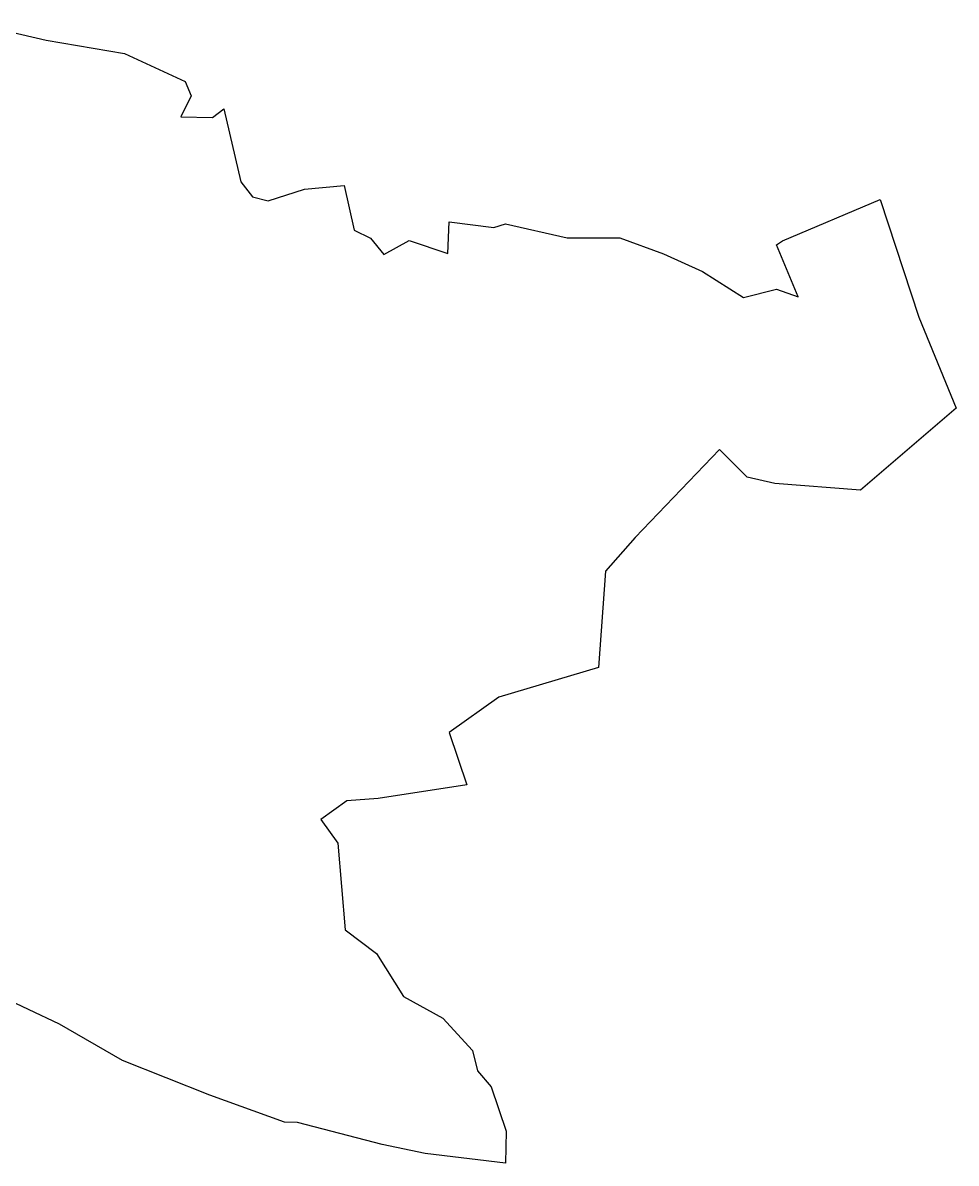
# Model space of a CAD drawing. Header units: metres. Extents: x 316862 to 322015, y 1880764 to 1885164.
# Drawn here: x 319861 to 322015, y 1880764 to 1883393 of the extents above; entities that cross this region are included whole.
import ezdxf

# ---------------------------------------------------------------- set-up
doc = ezdxf.new("R2010")
doc.units = ezdxf.units.M
doc.layers.add('village', color=3, linetype='Continuous')

msp = doc.modelspace()

# ---------------------------------------------------------------- linework, layer by layer
at = {"layer": 'village', "color": 3}
for p, q in [((319742.7, 1883393.4), (319915, 1883353.3)), ((319742.7, 1883393.4), (319915, 1883353.3)), ((319915, 1883353.3), (320096, 1883322.4)), ((319915, 1883353.3), (320096, 1883322.4)), ((320096, 1883322.4), (320236, 1883257.9)), ((320096, 1883322.4), (320236, 1883257.9)), ((320236, 1883257.9), (320249.6, 1883224.9)), ((320236, 1883257.9), (320249.6, 1883224.9)), ((320249.6, 1883224.9), (320225.7, 1883176.6)), ((320249.6, 1883224.9), (320225.7, 1883176.6)), ((320298.8, 1883174.8), (320325.2, 1883195.1)), ((320298.8, 1883174.8), (320325.2, 1883195.1)), ((320325.2, 1883195.1), (320364.6, 1883026.5)), ((320325.2, 1883195.1), (320364.6, 1883026.5)), ((320225.7, 1883176.6), (320298.8, 1883174.8)), ((320225.7, 1883176.6), (320298.8, 1883174.8)), ((320364.6, 1883026.5), (320391.6, 1882991.8)), ((320364.6, 1883026.5), (320391.6, 1882991.8)), ((320427.7, 1882982.9), (320511, 1883009.9)), ((320427.7, 1882982.9), (320511, 1883009.9)), ((320511, 1883009.9), (320602.5, 1883018.2)), ((320511, 1883009.9), (320602.5, 1883018.2)), ((320602.5, 1883018.2), (320625.6, 1882915)), ((320602.5, 1883018.2), (320625.6, 1882915)), ((320391.6, 1882991.8), (320427.7, 1882982.9)), ((320391.6, 1882991.8), (320427.7, 1882982.9)), ((321614.1, 1882890.7), (321839.1, 1882985.6)), ((321614.1, 1882890.7), (321839.1, 1882985.6)), ((321839.1, 1882985.6), (321928.6, 1882714.3)), ((321839.1, 1882985.6), (321928.6, 1882714.3)), ((320841.6, 1882861.4), (320844.8, 1882934.2)), ((320841.6, 1882861.4), (320844.8, 1882934.2)), ((320844.8, 1882934.2), (320947.9, 1882921.3)), ((320844.8, 1882934.2), (320947.9, 1882921.3)), ((320947.9, 1882921.3), (320974.8, 1882929.9)), ((320947.9, 1882921.3), (320974.8, 1882929.9)), ((320974.8, 1882929.9), (321116.8, 1882897.6)), ((320974.8, 1882929.9), (321116.8, 1882897.6)), ((320625.6, 1882915), (320663.8, 1882896.6)), ((320625.6, 1882915), (320663.8, 1882896.6)), ((320663.8, 1882896.6), (320694.5, 1882859.5)), ((320663.8, 1882896.6), (320694.5, 1882859.5)), ((320694.5, 1882859.5), (320753, 1882891.3)), ((320694.5, 1882859.5), (320753, 1882891.3)), ((320753, 1882891.3), (320841.6, 1882861.4)), ((320753, 1882891.3), (320841.6, 1882861.4)), ((321116.8, 1882897.6), (321238.9, 1882897.5)), ((321116.8, 1882897.6), (321238.9, 1882897.5)), ((321238.9, 1882897.5), (321339.5, 1882860.8)), ((321238.9, 1882897.5), (321339.5, 1882860.8)), ((321600.2, 1882881.2), (321614.1, 1882890.7)), ((321600.2, 1882881.2), (321614.1, 1882890.7)), ((321650.3, 1882761.8), (321600.2, 1882881.2)), ((321650.3, 1882761.8), (321600.2, 1882881.2)), ((321339.5, 1882860.8), (321429, 1882820)), ((321339.5, 1882860.8), (321429, 1882820)), ((321429, 1882820), (321523.6, 1882760.1)), ((321429, 1882820), (321523.6, 1882760.1)), ((321523.6, 1882760.1), (321599.8, 1882779.1)), ((321523.6, 1882760.1), (321599.8, 1882779.1)), ((321599.8, 1882779.1), (321650.3, 1882761.8)), ((321599.8, 1882779.1), (321650.3, 1882761.8)), ((321928.6, 1882714.3), (322014.5, 1882505)), ((321928.6, 1882714.3), (322014.5, 1882505)), ((322014.5, 1882505), (321793.7, 1882315.4)), ((322014.5, 1882505), (321793.7, 1882315.4)), ((321468.2, 1882409.7), (321274.2, 1882206.6)), ((321468.2, 1882409.7), (321274.2, 1882206.6)), ((321532.3, 1882345.4), (321468.2, 1882409.7)), ((321532.3, 1882345.4), (321468.2, 1882409.7)), ((321596, 1882331), (321532.3, 1882345.4)), ((321596, 1882331), (321532.3, 1882345.4)), ((321793.7, 1882315.4), (321596, 1882331)), ((321793.7, 1882315.4), (321596, 1882331)), ((321274.2, 1882206.6), (321205.9, 1882128.6)), ((321274.2, 1882206.6), (321205.9, 1882128.6)), ((321205.9, 1882128.6), (321189.7, 1881907.1)), ((321205.9, 1882128.6), (321189.7, 1881907.1)), ((321189.7, 1881907.1), (320959.1, 1881838.1)), ((321189.7, 1881907.1), (320959.1, 1881838.1)), ((320959.1, 1881838.1), (320844.8, 1881756.9)), ((320959.1, 1881838.1), (320844.8, 1881756.9)), ((320844.8, 1881756.9), (320886, 1881636)), ((320844.8, 1881756.9), (320886, 1881636)), ((320886, 1881636), (320681.4, 1881604.6)), ((320886, 1881636), (320681.4, 1881604.6)), ((320609.2, 1881599.7), (320549.2, 1881556.5)), ((320609.2, 1881599.7), (320549.2, 1881556.5)), ((320681.4, 1881604.6), (320609.2, 1881599.7)), ((320681.4, 1881604.6), (320609.2, 1881599.7)), ((320549.2, 1881556.5), (320588.1, 1881501.5)), ((320549.2, 1881556.5), (320588.1, 1881501.5)), ((320588.1, 1881501.5), (320605.3, 1881302)), ((320588.1, 1881501.5), (320605.3, 1881302)), ((320605.3, 1881302), (320677.3, 1881247.6)), ((320605.3, 1881302), (320677.3, 1881247.6)), ((319946.4, 1881084.3), (319552.6, 1881269.7)), ((319946.4, 1881084.3), (319552.6, 1881269.7)), ((320677.3, 1881247.6), (320739.7, 1881148.3)), ((320677.3, 1881247.6), (320739.7, 1881148.3)), ((320739.7, 1881148.3), (320830.5, 1881098.1)), ((320739.7, 1881148.3), (320830.5, 1881098.1)), ((320830.5, 1881098.1), (320898.5, 1881023.4)), ((320830.5, 1881098.1), (320898.5, 1881023.4)), ((320091, 1881000.7), (319946.4, 1881084.3)), ((320091, 1881000.7), (319946.4, 1881084.3)), ((320898.5, 1881023.4), (320910.3, 1880977)), ((320898.5, 1881023.4), (320910.3, 1880977)), ((320292.6, 1880920.5), (320091, 1881000.7)), ((320292.6, 1880920.5), (320091, 1881000.7)), ((320910.3, 1880977), (320941.8, 1880940.2)), ((320910.3, 1880977), (320941.8, 1880940.2)), ((320941.8, 1880940.2), (320976.2, 1880837.4)), ((320941.8, 1880940.2), (320976.2, 1880837.4)), ((320464.9, 1880858.5), (320292.6, 1880920.5)), ((320464.9, 1880858.5), (320292.6, 1880920.5)), ((320495.4, 1880857.9), (320464.9, 1880858.5)), ((320495.4, 1880857.9), (320464.9, 1880858.5)), ((320690, 1880806.8), (320495.4, 1880857.9)), ((320690, 1880806.8), (320495.4, 1880857.9)), ((320976.2, 1880837.4), (320975.2, 1880763.8)), ((320976.2, 1880837.4), (320975.2, 1880763.8)), ((320789.2, 1880785.8), (320690, 1880806.8)), ((320789.2, 1880785.8), (320690, 1880806.8)), ((320975.2, 1880763.8), (320789.2, 1880785.8)), ((320975.2, 1880763.8), (320789.2, 1880785.8))]:
    msp.add_line(p, q, dxfattribs=at)

doc.saveas('drawing.dxf')
